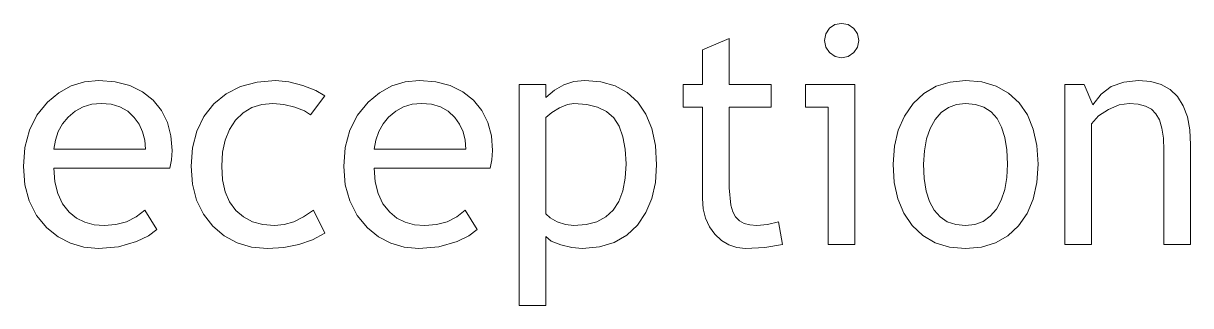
# Model space of a CAD drawing. Header units: inches. Extents: x -1714 to 6424, y -1550 to 970.
# Drawn here: x -1280.2 to -1151.9, y -75.4 to -44.3 of the extents above; entities that cross this region are included whole.
import ezdxf

# ---------------------------------------------------------------- set-up
doc = ezdxf.new("R2010")
doc.units = ezdxf.units.IN
doc.header["$MEASUREMENT"] = 0
doc.layers.add('A-GENM', color=13, linetype='Continuous', lineweight=9)

msp = doc.modelspace()

# ---------------------------------------------------------------- linework, layer by layer
at = {"layer": 'A-GENM'}
for p, q in [((-1191.60813, -44.8784), (-1192.01849, -45.48534)), ((-1191.00119, -44.46804), (-1191.60813, -44.8784)), ((-1190.27466, -44.33125), (-1191.00119, -44.46804)), ((-1189.5465, -44.46967), (-1190.27466, -44.33125)), ((-1188.93465, -44.88495), (-1189.5465, -44.46967)), ((-1188.51937, -45.49353), (-1188.93465, -44.88495)), ((-1202.63952, -46.00873), (-1205.57511, -47.24718)), ((-1202.63952, -51.04117), (-1202.63952, -46.00873)), ((-1192.01849, -45.48534), (-1192.15528, -46.21186)), ((-1188.38095, -46.21186), (-1188.51937, -45.49353)), ((-1205.57511, -47.24718), (-1205.57511, -51.04117)), ((-1192.15528, -46.21186), (-1192.01685, -46.94002)), ((-1192.01685, -46.94002), (-1191.60158, -47.55188)), ((-1188.93465, -47.55188), (-1188.51937, -46.94002)), ((-1188.51937, -46.94002), (-1188.38095, -46.21186)), ((-1191.60158, -47.55188), (-1190.993, -47.96715)), ((-1190.993, -47.96715), (-1190.27466, -48.10558)), ((-1190.27466, -48.10558), (-1189.5465, -47.96715)), ((-1189.5465, -47.96715), (-1188.93465, -47.55188)), ((-1274.95134, -51.21481), (-1276.30855, -51.95608)), ((-1273.48436, -50.77005), (-1274.95134, -51.21481)), ((-1271.90763, -50.6218), (-1273.48436, -50.77005)), ((-1270.11056, -50.75735), (-1271.90763, -50.6218)), ((-1268.51991, -51.16403), (-1270.11056, -50.75735)), ((-1267.13566, -51.84182), (-1268.51991, -51.16403)), ((-1256.34671, -51.2656), (-1257.93123, -52.07034)), ((-1254.53368, -50.78275), (-1256.34671, -51.2656)), ((-1252.49211, -50.6218), (-1254.53368, -50.78275)), ((-1251.0448, -50.75858), (-1252.49211, -50.6218)), ((-1249.48117, -51.16894), (-1251.0448, -50.75858)), ((-1248.07317, -51.7251), (-1249.48117, -51.16894)), ((-1239.72427, -51.21481), (-1241.08149, -51.95608)), ((-1238.25729, -50.77005), (-1239.72427, -51.21481)), ((-1236.68056, -50.6218), (-1238.25729, -50.77005)), ((-1234.88349, -50.75735), (-1236.68056, -50.6218)), ((-1233.29284, -51.16403), (-1234.88349, -50.75735)), ((-1231.90859, -51.84182), (-1233.29284, -51.16403)), ((-1222.76928, -51.04117), (-1225.70486, -51.04117)), ((-1225.70486, -51.04117), (-1225.70486, -75.36462)), ((-1222.76928, -52.48275), (-1222.76928, -51.04117)), ((-1220.81658, -51.08704), (-1221.8388, -51.66858)), ((-1219.70263, -50.73811), (-1220.81658, -51.08704)), ((-1218.49695, -50.6218), (-1219.70263, -50.73811)), ((-1216.73305, -50.76923), (-1218.49695, -50.6218)), ((-1215.17639, -51.21154), (-1216.73305, -50.76923)), ((-1213.82695, -51.94871), (-1215.17639, -51.21154)), ((-1205.57511, -51.04117), (-1207.67196, -51.04117)), ((-1207.67196, -51.04117), (-1207.67196, -53.55739)), ((-1198.02645, -51.04117), (-1202.63952, -51.04117)), ((-1198.02645, -53.55739), (-1198.02645, -51.04117)), ((-1188.80032, -51.04117), (-1194.25213, -51.04117)), ((-1194.25213, -51.04117), (-1194.25213, -53.55739)), ((-1188.80032, -68.6547), (-1188.80032, -51.04117)), ((-1179.86905, -51.25495), (-1181.22709, -52.04638)), ((-1178.33737, -50.78008), (-1179.86905, -51.25495)), ((-1176.63204, -50.6218), (-1178.33737, -50.78008)), ((-1174.8446, -50.77394), (-1176.63204, -50.6218)), ((-1173.26971, -51.23037), (-1174.8446, -50.77394)), ((-1171.90737, -51.9911), (-1173.26971, -51.23037)), ((-1163.61847, -51.04117), (-1165.73497, -51.04117)), ((-1165.73497, -51.04117), (-1165.73497, -68.6547)), ((-1162.63557, -53.30183), (-1163.61847, -51.04117)), ((-1160.62227, -51.29181), (-1161.75055, -52.12932)), ((-1159.25071, -50.7893), (-1160.62227, -51.29181)), ((-1157.63589, -50.6218), (-1159.25071, -50.7893)), ((-1156.29055, -50.73237), (-1157.63589, -50.6218)), ((-1155.12459, -51.0641), (-1156.29055, -50.73237)), ((-1154.13801, -51.61698), (-1155.12459, -51.0641)), ((-1276.30855, -51.95608), (-1277.55602, -52.99386)), ((-1265.95782, -52.79073), (-1267.13566, -51.84182)), ((-1257.93123, -52.07034), (-1259.28722, -53.19699)), ((-1248.66536, -54.39613), (-1247.09273, -52.29928)), ((-1247.09273, -52.29928), (-1248.07317, -51.7251)), ((-1241.08149, -51.95608), (-1242.32895, -52.99386)), ((-1230.73075, -52.79073), (-1231.90859, -51.84182)), ((-1221.8388, -51.66858), (-1222.76928, -52.48275)), ((-1212.68474, -52.98075), (-1213.82695, -51.94871)), ((-1181.22709, -52.04638), (-1182.41148, -53.1544)), ((-1170.75758, -53.05611), (-1171.90737, -51.9911)), ((-1161.75055, -52.12932), (-1162.63557, -53.30183)), ((-1153.3308, -52.39101), (-1154.13801, -51.61698)), ((-1152.70297, -53.3862), (-1153.3308, -52.39101)), ((-1277.55602, -52.99386), (-1278.7228, -54.43298)), ((-1274.51477, -53.97839), (-1273.65391, -53.51152)), ((-1273.65391, -53.51152), (-1272.70623, -53.23139)), ((-1272.70623, -53.23139), (-1271.67173, -53.13802)), ((-1271.67173, -53.13802), (-1270.57867, -53.23385)), ((-1270.57867, -53.23385), (-1269.60601, -53.52135)), ((-1269.60601, -53.52135), (-1268.75375, -54.00051)), ((-1265.04331, -53.91778), (-1265.95782, -52.79073)), ((-1259.28722, -53.19699), (-1260.37373, -54.58943)), ((-1256.06864, -54.17374), (-1255.10826, -53.59834)), ((-1255.10826, -53.59834), (-1254.01438, -53.2531)), ((-1254.01438, -53.2531), (-1252.78698, -53.13802)), ((-1252.78698, -53.13802), (-1251.59031, -53.23876)), ((-1251.59031, -53.23876), (-1250.37233, -53.541)), ((-1250.37233, -53.541), (-1249.33128, -53.95628)), ((-1242.32895, -52.99386), (-1243.49573, -54.43298)), ((-1239.2877, -53.97839), (-1238.42684, -53.51152)), ((-1238.42684, -53.51152), (-1237.47916, -53.23139)), ((-1237.47916, -53.23139), (-1236.44466, -53.13802)), ((-1236.44466, -53.13802), (-1235.3516, -53.23385)), ((-1235.3516, -53.23385), (-1234.37894, -53.52135)), ((-1234.37894, -53.52135), (-1233.52669, -54.00051)), ((-1229.81625, -53.91778), (-1230.73075, -52.79073)), ((-1222.12138, -54.11846), (-1221.27855, -53.61308)), ((-1221.27855, -53.61308), (-1220.41114, -53.25678)), ((-1220.41114, -53.25678), (-1219.68953, -53.13802)), ((-1219.68953, -53.13802), (-1218.29136, -53.23774)), ((-1218.29136, -53.23774), (-1217.09795, -53.53691)), ((-1217.09795, -53.53691), (-1216.10932, -54.03552)), ((-1211.77597, -54.29702), (-1212.68474, -52.98075)), ((-1207.67196, -53.55739), (-1205.57511, -53.55739)), ((-1205.57511, -53.55739), (-1205.57511, -63.58295)), ((-1202.63952, -62.41002), (-1202.63952, -53.55739)), ((-1202.63952, -53.55739), (-1198.02645, -53.55739)), ((-1194.25213, -53.55739), (-1191.73591, -53.55739)), ((-1191.73591, -53.55739), (-1191.73591, -68.6547)), ((-1182.41148, -53.1544), (-1183.37185, -54.52001)), ((-1179.31166, -54.13689), (-1178.52412, -53.58196)), ((-1178.52412, -53.58196), (-1177.63091, -53.249)), ((-1177.63091, -53.249), (-1176.63204, -53.13802)), ((-1176.63204, -53.13802), (-1175.55239, -53.24224)), ((-1175.55239, -53.24224), (-1174.61669, -53.55493)), ((-1174.61669, -53.55493), (-1173.82494, -54.07607)), ((-1169.84451, -54.39101), (-1170.75758, -53.05611)), ((-1162.01143, -54.5108), (-1160.94498, -53.78673)), ((-1160.94498, -53.78673), (-1159.76551, -53.30019)), ((-1159.76551, -53.30019), (-1158.63845, -53.13802)), ((-1158.63845, -53.13802), (-1157.68361, -53.20928)), ((-1157.68361, -53.20928), (-1156.87661, -53.42306)), ((-1156.87661, -53.42306), (-1156.21745, -53.77936)), ((-1156.21745, -53.77936), (-1155.70614, -54.27818)), ((-1152.25453, -54.60253), (-1152.70297, -53.3862)), ((-1278.7228, -54.43298), (-1279.55621, -56.08999)), ((-1275.91089, -55.3864), (-1275.2888, -54.63202)), ((-1275.2888, -54.63202), (-1274.51477, -53.97839)), ((-1268.75375, -54.00051), (-1268.0219, -54.67134)), ((-1268.0219, -54.67134), (-1267.48868, -55.41588)), ((-1264.3901, -55.21521), (-1265.04331, -53.91778)), ((-1260.37373, -54.58943), (-1261.14981, -56.19155)), ((-1257.56059, -55.98514), (-1256.8955, -54.97931)), ((-1256.8955, -54.97931), (-1256.06864, -54.17374)), ((-1249.33128, -53.95628), (-1248.66536, -54.39613)), ((-1243.49573, -54.43298), (-1244.32915, -56.08999)), ((-1240.68382, -55.3864), (-1240.06173, -54.63202)), ((-1240.06173, -54.63202), (-1239.2877, -53.97839)), ((-1233.52669, -54.00051), (-1232.79484, -54.67134)), ((-1232.79484, -54.67134), (-1232.26161, -55.41588)), ((-1229.16303, -55.21521), (-1229.81625, -53.91778)), ((-1222.76928, -54.68444), (-1222.12138, -54.11846)), ((-1222.76928, -65.26698), (-1222.76928, -54.68444)), ((-1216.10932, -54.03552), (-1215.32546, -54.73359)), ((-1215.32546, -54.73359), (-1214.72917, -55.64666)), ((-1211.12685, -55.88685), (-1211.77597, -54.29702)), ((-1183.37185, -54.52001), (-1184.05783, -56.08425)), ((-1180.54397, -55.88563), (-1179.99355, -54.91379)), ((-1179.99355, -54.91379), (-1179.31166, -54.13689)), ((-1173.82494, -54.07607), (-1173.17715, -54.80567)), ((-1173.17715, -54.80567), (-1172.67331, -55.74372)), ((-1169.19232, -55.96139), (-1169.84451, -54.39101)), ((-1162.79939, -55.38558), (-1162.01143, -54.5108)), ((-1155.70614, -54.27818), (-1155.32342, -54.95515)), ((-1155.32342, -54.95515), (-1155.05005, -55.8459)), ((-1151.98546, -56.04002), (-1152.25453, -54.60253)), ((-1279.55621, -56.08999), (-1280.05626, -57.96486)), ((-1276.70049, -57.15561), (-1276.38145, -56.22759)), ((-1276.38145, -56.22759), (-1275.91089, -55.3864)), ((-1267.48868, -55.41588), (-1267.10781, -56.24725)), ((-1267.10781, -56.24725), (-1266.87929, -57.16544)), ((-1263.99817, -56.683), (-1264.3901, -55.21521)), ((-1261.14981, -56.19155), (-1261.61546, -58.00336)), ((-1258.03566, -57.16135), (-1257.56059, -55.98514)), ((-1244.32915, -56.08999), (-1244.8292, -57.96486)), ((-1241.47342, -57.15561), (-1241.15438, -56.22759)), ((-1241.15438, -56.22759), (-1240.68382, -55.3864)), ((-1232.26161, -55.41588), (-1231.88074, -56.24725)), ((-1231.88074, -56.24725), (-1231.65222, -57.16544)), ((-1228.7711, -56.683), (-1229.16303, -55.21521)), ((-1214.72917, -55.64666), (-1214.30325, -56.7903)), ((-1210.73737, -57.75027), (-1211.12685, -55.88685)), ((-1184.05783, -56.08425), (-1184.46942, -57.84712)), ((-1180.93713, -57.02538), (-1180.54397, -55.88563)), ((-1172.67331, -55.74372), (-1172.31343, -56.89023)), ((-1168.801, -57.76726), (-1169.19232, -55.96139)), ((-1162.79939, -68.6547), (-1162.79939, -55.38558)), ((-1155.05005, -55.8459), (-1154.88603, -56.95043)), ((-1151.89577, -57.69866), (-1151.98546, -56.04002)), ((-1276.86799, -58.17045), (-1276.70049, -57.15561)), ((-1266.87929, -57.16544), (-1266.80311, -58.17045)), ((-1263.86752, -58.32117), (-1263.99817, -56.683)), ((-1258.3207, -58.50792), (-1258.03566, -57.16135)), ((-1241.64092, -58.17045), (-1241.47342, -57.15561)), ((-1231.65222, -57.16544), (-1231.57604, -58.17045)), ((-1228.64045, -58.32117), (-1228.7711, -56.683)), ((-1214.30325, -56.7903), (-1214.04769, -58.16452)), ((-1181.17303, -58.33304), (-1180.93713, -57.02538)), ((-1172.31343, -56.89023), (-1172.0975, -58.2452)), ((-1154.88603, -56.95043), (-1154.83136, -58.26874)), ((-1151.89577, -68.6547), (-1151.89577, -57.69866)), ((-1280.05626, -57.96486), (-1280.22295, -60.05762)), ((-1266.80311, -58.17045), (-1276.86799, -58.17045)), ((-1263.92977, -59.33519), (-1263.86752, -58.32117)), ((-1261.61546, -58.00336), (-1261.77067, -60.02486)), ((-1258.41571, -60.02486), (-1258.3207, -58.50792)), ((-1244.8292, -57.96486), (-1244.99588, -60.05762)), ((-1231.57604, -58.17045), (-1241.64092, -58.17045)), ((-1228.7027, -59.33519), (-1228.64045, -58.32117)), ((-1214.04769, -58.16452), (-1213.96251, -59.7693)), ((-1210.60755, -59.88725), (-1210.73737, -57.75027)), ((-1184.46942, -57.84712), (-1184.60662, -59.80862)), ((-1181.25166, -59.80862), (-1181.17303, -58.33304)), ((-1172.0975, -58.2452), (-1172.02552, -59.80862)), ((-1168.67056, -59.80862), (-1168.801, -57.76726)), ((-1154.83136, -58.26874), (-1154.83136, -68.6547)), ((-1280.22295, -60.05762), (-1280.06077, -62.06642)), ((-1276.76233, -61.74575), (-1276.86799, -60.2673)), ((-1276.86799, -60.2673), (-1264.11652, -60.2673)), ((-1264.11652, -60.2673), (-1263.92977, -59.33519)), ((-1261.77067, -60.02486), (-1261.62221, -62.00069)), ((-1258.31947, -61.52541), (-1258.41571, -60.02486)), ((-1244.99588, -60.05762), (-1244.8337, -62.06642)), ((-1241.53526, -61.74575), (-1241.64092, -60.2673)), ((-1241.64092, -60.2673), (-1228.88945, -60.2673)), ((-1228.88945, -60.2673), (-1228.7027, -59.33519)), ((-1213.96251, -59.7693), (-1214.0522, -61.36037)), ((-1210.7384, -61.82213), (-1210.60755, -59.88725)), ((-1184.60662, -59.80862), (-1184.47495, -61.82581)), ((-1181.17948, -61.39047), (-1181.25166, -59.80862)), ((-1172.02552, -59.80862), (-1172.10211, -61.29197)), ((-1168.80428, -61.84445), (-1168.67056, -59.80862)), ((-1258.03075, -62.83594), (-1258.31947, -61.52541)), ((-1214.0522, -61.36037), (-1214.32127, -62.73929)), ((-1180.96293, -62.76141), (-1181.17948, -61.39047)), ((-1172.10211, -61.29197), (-1172.33186, -62.60988)), ((-1280.06077, -62.06642), (-1279.57423, -63.8598)), ((-1276.44534, -63.04235), (-1276.76233, -61.74575)), ((-1261.62221, -62.00069), (-1261.17684, -63.76069)), ((-1257.54953, -63.95645), (-1258.03075, -62.83594)), ((-1244.8337, -62.06642), (-1244.34717, -63.8598)), ((-1241.21827, -63.04235), (-1241.53526, -61.74575)), ((-1214.32127, -62.73929), (-1214.76971, -63.90607)), ((-1211.13094, -63.57066), (-1210.7384, -61.82213)), ((-1202.45932, -64.33323), (-1202.63952, -62.41002)), ((-1184.47495, -61.82581), (-1184.07995, -63.62472)), ((-1180.60203, -63.92143), (-1180.96293, -62.76141)), ((-1172.33186, -62.60988), (-1172.71478, -63.76233)), ((-1169.20542, -63.65339), (-1168.80428, -61.84445)), ((-1279.57423, -63.8598), (-1278.76334, -65.43776)), ((-1275.91703, -64.15712), (-1276.44534, -63.04235)), ((-1275.1774, -65.09006), (-1275.91703, -64.15712)), ((-1261.17684, -63.76069), (-1260.43455, -65.30486)), ((-1256.87584, -64.88692), (-1257.54953, -63.95645)), ((-1244.34717, -63.8598), (-1243.53627, -65.43776)), ((-1240.68997, -64.15712), (-1241.21827, -63.04235)), ((-1239.95033, -65.09006), (-1240.68997, -64.15712)), ((-1214.76971, -63.90607), (-1215.39754, -64.86071)), ((-1211.78518, -65.13285), (-1211.13094, -63.57066)), ((-1205.57511, -63.58295), (-1205.48931, -64.71819)), ((-1184.07995, -63.62472), (-1183.42161, -65.20534)), ((-1180.09675, -64.87054), (-1180.60203, -63.92143)), ((-1172.71478, -63.76233), (-1173.25087, -64.74932)), ((-1169.874, -65.23544), (-1169.20542, -63.65339)), ((-1278.76334, -65.43776), (-1277.6281, -66.8003)), ((-1274.37429, -65.73222), (-1275.1774, -65.09006)), ((-1266.86208, -64.88037), (-1267.81222, -65.61427)), ((-1265.545, -66.97722), (-1266.86208, -64.88037)), ((-1260.43455, -65.30486), (-1259.39534, -66.63321)), ((-1256.03137, -65.61796), (-1256.87584, -64.88692)), ((-1248.33118, -64.88037), (-1249.40663, -65.61427)), ((-1247.09273, -67.39659), (-1248.33118, -64.88037)), ((-1243.53627, -65.43776), (-1242.40103, -66.8003)), ((-1239.14722, -65.73222), (-1239.95033, -65.09006)), ((-1231.63502, -64.88037), (-1232.58515, -65.61427)), ((-1230.31793, -66.97722), (-1231.63502, -64.88037)), ((-1222.31305, -65.71502), (-1222.76928, -65.26698)), ((-1215.39754, -64.86071), (-1216.20474, -65.60321)), ((-1212.70112, -66.50871), (-1211.78518, -65.13285)), ((-1205.48931, -64.71819), (-1205.23192, -65.75188)), ((-1202.23408, -65.05156), (-1202.45932, -64.33323)), ((-1201.91873, -65.60772), (-1202.23408, -65.05156)), ((-1183.42161, -65.20534), (-1182.49994, -66.56768)), ((-1179.44712, -65.60874), (-1180.09675, -64.87054)), ((-1173.25087, -64.74932), (-1173.9217, -65.54055)), ((-1170.81001, -66.59061), (-1169.874, -65.23544)), ((-1273.46552, -66.1909), (-1274.37429, -65.73222)), ((-1272.45109, -66.46611), (-1273.46552, -66.1909)), ((-1271.33099, -66.55785), (-1272.45109, -66.46611)), ((-1270.04667, -66.45301), (-1271.33099, -66.55785)), ((-1268.87375, -66.13848), (-1270.04667, -66.45301)), ((-1267.81222, -65.61427), (-1268.87375, -66.13848)), ((-1259.39534, -66.63321), (-1258.12883, -67.70108)), ((-1255.03782, -66.14012), (-1256.03137, -65.61796)), ((-1253.8952, -66.45342), (-1255.03782, -66.14012)), ((-1252.60351, -66.55785), (-1253.8952, -66.45342)), ((-1251.5428, -66.45301), (-1252.60351, -66.55785)), ((-1250.47717, -66.13848), (-1251.5428, -66.45301)), ((-1249.40663, -65.61427), (-1250.47717, -66.13848)), ((-1238.23845, -66.1909), (-1239.14722, -65.73222)), ((-1237.22402, -66.46611), (-1238.23845, -66.1909)), ((-1236.10393, -66.55785), (-1237.22402, -66.46611)), ((-1234.81961, -66.45301), (-1236.10393, -66.55785)), ((-1233.64668, -66.13848), (-1234.81961, -66.45301)), ((-1232.58515, -65.61427), (-1233.64668, -66.13848)), ((-1221.5341, -66.14176), (-1222.31305, -65.71502)), ((-1220.60608, -66.45383), (-1221.5341, -66.14176)), ((-1219.70263, -66.55785), (-1220.60608, -66.45383)), ((-1218.35729, -66.45178), (-1219.70263, -66.55785)), ((-1217.19133, -66.13357), (-1218.35729, -66.45178)), ((-1216.20474, -65.60321), (-1217.19133, -66.13357)), ((-1213.86483, -67.63105), (-1212.70112, -66.50871)), ((-1205.23192, -65.75188), (-1204.80292, -66.68399)), ((-1204.80292, -66.68399), (-1204.20233, -67.51454)), ((-1201.50346, -66.0234), (-1201.91873, -65.60772)), ((-1200.97842, -66.32032), (-1201.50346, -66.0234)), ((-1200.34364, -66.49847), (-1200.97842, -66.32032)), ((-1199.59909, -66.55785), (-1200.34364, -66.49847)), ((-1198.42617, -66.45301), (-1199.59909, -66.55785)), ((-1197.21392, -66.13848), (-1198.42617, -66.45301)), ((-1196.76834, -68.62849), (-1197.21392, -66.13848)), ((-1182.49994, -66.56768), (-1181.34319, -67.66423)), ((-1178.65312, -66.13602), (-1179.44712, -65.60874)), ((-1177.71476, -66.45239), (-1178.65312, -66.13602)), ((-1176.63204, -66.55785), (-1177.71476, -66.45239)), ((-1175.61228, -66.44482), (-1176.63204, -66.55785)), ((-1174.70883, -66.10572), (-1175.61228, -66.44482)), ((-1173.9217, -65.54055), (-1174.70883, -66.10572)), ((-1171.97617, -67.67713), (-1170.81001, -66.59061)), ((-1277.6281, -66.8003), (-1276.40193, -67.79507)), ((-1276.40193, -67.79507), (-1275.04963, -68.50563)), ((-1267.7729, -68.32707), (-1266.46565, -67.70457)), ((-1266.46565, -67.70457), (-1265.545, -66.97722)), ((-1258.12883, -67.70108), (-1256.70465, -68.46385)), ((-1248.4393, -68.13049), (-1247.09273, -67.39659)), ((-1242.40103, -66.8003), (-1241.17486, -67.79507)), ((-1241.17486, -67.79507), (-1239.82256, -68.50563)), ((-1232.54584, -68.32707), (-1231.23858, -67.70457)), ((-1231.23858, -67.70457), (-1230.31793, -66.97722)), ((-1222.76928, -67.77665), (-1222.18199, -68.25827)), ((-1222.76928, -75.36462), (-1222.76928, -67.77665)), ((-1215.26239, -68.43273), (-1213.86483, -67.63105)), ((-1204.20233, -67.51454), (-1203.47683, -68.19683)), ((-1181.34319, -67.66423), (-1179.97963, -68.44747)), ((-1173.33523, -68.45321), (-1171.97617, -67.67713)), ((-1275.04963, -68.50563), (-1273.57118, -68.93196)), ((-1273.57118, -68.93196), (-1271.9666, -69.07407)), ((-1271.9666, -69.07407), (-1269.76163, -68.88732)), ((-1269.76163, -68.88732), (-1267.7729, -68.32707)), ((-1256.70465, -68.46385), (-1255.1228, -68.92152)), ((-1255.1228, -68.92152), (-1253.38328, -69.07407)), ((-1253.38328, -69.07407), (-1251.58457, -68.96923)), ((-1251.58457, -68.96923), (-1249.93658, -68.6547)), ((-1249.93658, -68.6547), (-1248.4393, -68.13049)), ((-1239.82256, -68.50563), (-1238.34412, -68.93196)), ((-1238.34412, -68.93196), (-1236.73953, -69.07407)), ((-1236.73953, -69.07407), (-1234.53457, -68.88732)), ((-1234.53457, -68.88732), (-1232.54584, -68.32707)), ((-1222.18199, -68.25827), (-1221.14094, -68.68091)), ((-1221.14094, -68.68091), (-1219.9115, -68.97578)), ((-1219.9115, -68.97578), (-1218.75905, -69.07407)), ((-1218.75905, -69.07407), (-1216.8938, -68.91374)), ((-1216.8938, -68.91374), (-1215.26239, -68.43273)), ((-1203.47683, -68.19683), (-1202.6731, -68.68419)), ((-1202.6731, -68.68419), (-1201.79116, -68.9766)), ((-1201.79116, -68.9766), (-1200.83099, -69.07407)), ((-1200.83099, -69.07407), (-1198.71121, -68.96268)), ((-1198.71121, -68.96268), (-1196.76834, -68.62849)), ((-1191.73591, -68.6547), (-1188.80032, -68.6547)), ((-1179.97963, -68.44747), (-1178.40924, -68.91742)), ((-1178.40924, -68.91742), (-1176.63204, -69.07407)), ((-1176.63204, -69.07407), (-1174.88719, -68.91885)), ((-1174.88719, -68.91885), (-1173.33523, -68.45321)), ((-1165.73497, -68.6547), (-1162.79939, -68.6547)), ((-1154.83136, -68.6547), (-1151.89577, -68.6547)), ((-1225.70486, -75.36462), (-1222.76928, -75.36462))]:
    msp.add_line(p, q, dxfattribs=at)

doc.saveas('drawing.dxf')
